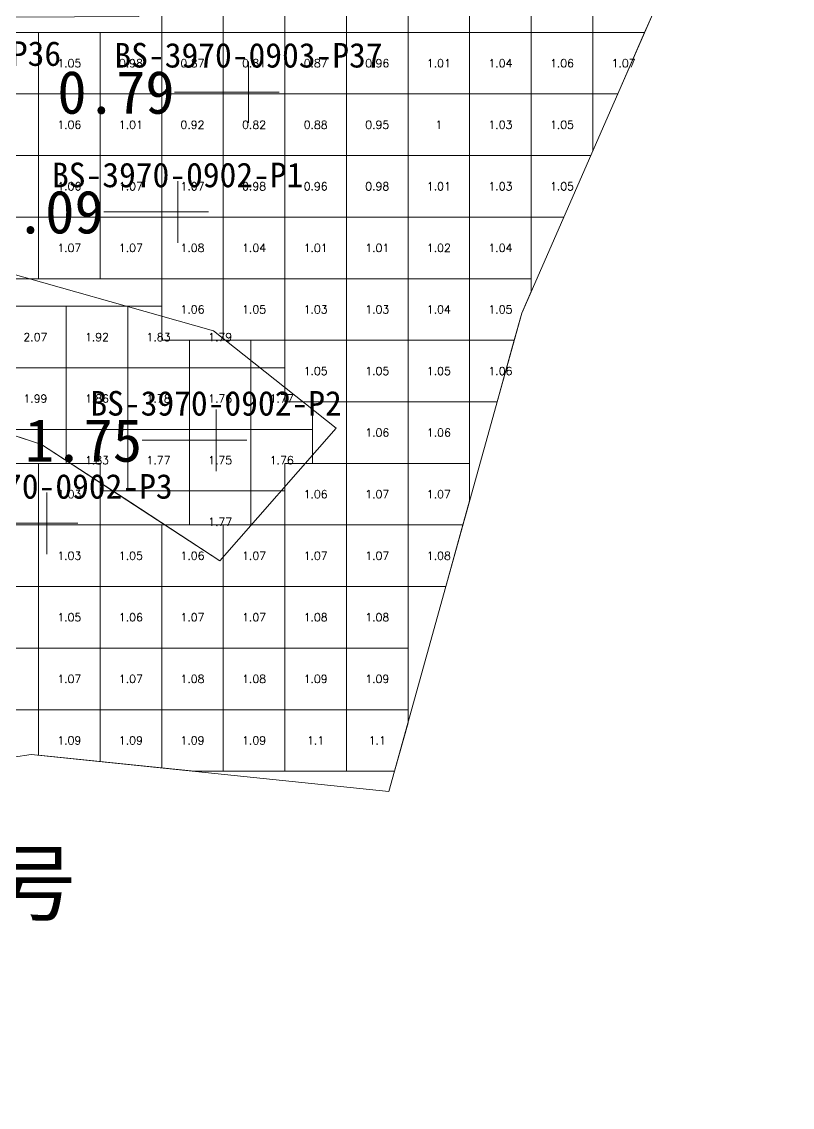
# Model space of a CAD drawing. Header units: inches. Extents: x 469880 to 469993, y 4349688 to 4349759.
# Drawn here: x 469974.62 to 469987.13, y 4349698.91 to 4349716.55 of the extents above; entities that cross this region are included whole.
import ezdxf
from ezdxf.enums import TextEntityAlignment as Align

# ---------------------------------------------------------------- set-up
doc = ezdxf.new("R2010")
doc.units = ezdxf.units.IN
doc.header["$MEASUREMENT"] = 0
for name, color, linetype, lineweight in [('孔口文字', 7, 'Continuous', 0), ('点', 7, 'Continuous', 0), ('爆区方格网', 7, 'Continuous', 0), ('线条', 7, 'Continuous', 0), ('钻孔', 7, 'Continuous', 0)]:
    doc.layers.add(name, color=color, linetype=linetype, lineweight=lineweight)
doc.styles.add('3dmine_textStyle_1', font='txt.shx', dxfattribs={"height": 1, "bigfont": 'gbcbig.shx'})
doc.styles.add('3dmine_textStyle_2', font='宋体.ttf', dxfattribs={"height": 1})
doc.styles.add('3dmine_textStyle_3', font='simsunb.ttf', dxfattribs={"height": 1})

msp = doc.modelspace()

# ---------------------------------------------------------------- hatches: boundary and pattern name
at = {"layer": '钻孔', "linetype": 'Continuous', "lineweight": 0, "true_color": 0x00ffff, "extrusion": (0, 1, 0)}
msp.add_hatch(color=4, dxfattribs=at).paths.add_polyline_path([(-469979.305, 3960.459), (-469978.305, 3960.459), (-469978.305, 3971.459), (-469979.305, 3971.459)], flags=0)
at = {"layer": '钻孔', "linetype": 'Continuous', "lineweight": 0, "true_color": 0x0000ff, "extrusion": (0, 1, 0)}
for points in [[(-469978.155, 3959.935), (-469977.155, 3959.935), (-469977.155, 3970.935), (-469978.155, 3970.935)], [(-469976.032, 3959.969), (-469975.032, 3959.969), (-469975.032, 3970.969), (-469976.032, 3970.969)]]:
    msp.add_hatch(color=5, dxfattribs=at).paths.add_polyline_path(points, flags=0)
at = {"layer": '钻孔', "linetype": 'Continuous', "lineweight": 0, "true_color": 0xff0000, "extrusion": (0, 1, 0)}
msp.add_hatch(color=1, dxfattribs=at).paths.add_polyline_path([(-469978.778, 3959.688), (-469977.778, 3959.688), (-469977.778, 3970.688), (-469978.778, 3970.688)], flags=0)

# ---------------------------------------------------------------- linework, layer by layer
at = {"color": 5, "linetype": 'Continuous', "lineweight": 0, "true_color": 0x0000ff}
for points in [[(469980.586, 4349704.045), (469982.742, 4349711.814), (469985.743, 4349718.671), (469986.901, 4349723.615), (469987.134, 4349724.617), (469983.959, 4349724.624), (469980.891, 4349722.864), (469978.637, 4349717.803), (469976.513, 4349716.629), (469973.414, 4349716.616), (469970.314, 4349716.603), (469968.57, 4349714.27), (469971.854, 4349713.965), (469973.831, 4349712.629), (469977.739, 4349711.524), (469979.727, 4349709.945), (469977.838, 4349707.792), (469974.945, 4349709.68), (469971.985, 4349710.652), (469968.341, 4349711.011), (469964.697, 4349711.369), (469963.086, 4349711.336)], [(469943.125, 4349698.914), (469948.312, 4349700.172), (469951.744, 4349700.54), (469955.176, 4349700.908), (469960.076, 4349701.843), (469964.977, 4349702.777), (469969.164, 4349703.576), (469968.785, 4349706.741), (469971.373, 4349708.298), (469973.996, 4349706.916), (469974.487, 4349704.601), (469974.777, 4349704.646), (469980.586, 4349704.045)]]:
    msp.add_lwpolyline(points, dxfattribs=at)
at = {"color": 7, "linetype": 'Continuous', "lineweight": 0, "elevation": 1985.963}
msp.add_lwpolyline([(469965.776, 4349715.583), (469961.738, 4349713.214), (469958.801, 4349711.094), (469961.253, 4349709.481), (469963.086, 4349711.336), (469964.697, 4349711.369), (469968.341, 4349711.011), (469971.985, 4349710.652), (469973.465, 4349710.166), (469974.945, 4349709.68), (469976.392, 4349708.736), (469977.838, 4349707.792), (469979.727, 4349709.945), (469977.739, 4349711.524), (469973.831, 4349712.629), (469971.854, 4349713.965), (469968.57, 4349714.27), (469965.776, 4349715.583), (469965.776, 4349715.583)], dxfattribs=at)
at = {"layer": '点', "color": 138, "linetype": 'Continuous', "lineweight": 0, "true_color": 0x004c4c}
for points, elevation in [([(469978.305, 4349714.901), (469978.305, 4349715.901)], 3971.459), ([(469978.805, 4349715.401), (469977.805, 4349715.401)], 3971.459), ([(469977.155, 4349712.957), (469977.155, 4349713.957)], 3970.935), ([(469977.655, 4349713.457), (469976.655, 4349713.457)], 3970.935), ([(469977.778, 4349709.248), (469977.778, 4349710.248)], 3970.688), ([(469978.278, 4349709.748), (469977.278, 4349709.748)], 3970.688), ([(469975.032, 4349707.899), (469975.032, 4349708.899)], 3970.969), ([(469975.532, 4349708.399), (469974.532, 4349708.399)], 3970.969)]:
    msp.add_lwpolyline(points, dxfattribs=dict(at, elevation=elevation))
at = {"layer": '爆区方格网', "color": 5, "linetype": 'Continuous', "lineweight": 0, "true_color": 0x0000ff, "elevation": 3971.284}
for points in [[(469977.895, 4349716.372), (469976.895, 4349716.372), (469976.895, 4349717.372), (469977.895, 4349717.372), (469977.895, 4349716.372)], [(469978.895, 4349716.372), (469977.895, 4349716.372), (469977.895, 4349717.372), (469978.895, 4349717.372), (469978.895, 4349716.372)], [(469979.895, 4349716.372), (469978.895, 4349716.372), (469978.895, 4349717.372), (469979.895, 4349717.372), (469979.895, 4349716.372)], [(469980.895, 4349716.372), (469979.895, 4349716.372), (469979.895, 4349717.372), (469980.895, 4349717.372), (469980.895, 4349716.372)], [(469981.895, 4349716.372), (469980.895, 4349716.372), (469980.895, 4349717.372), (469981.895, 4349717.372), (469981.895, 4349716.372)], [(469982.895, 4349716.372), (469981.895, 4349716.372), (469981.895, 4349717.372), (469982.895, 4349717.372), (469982.895, 4349716.372)], [(469983.895, 4349716.372), (469982.895, 4349716.372), (469982.895, 4349717.372), (469983.895, 4349717.372), (469983.895, 4349716.372)], [(469984.895, 4349716.734), (469984.737, 4349716.372), (469983.895, 4349716.372), (469983.895, 4349717.372), (469984.895, 4349717.372), (469984.895, 4349716.734)], [(469974.895, 4349715.372), (469973.895, 4349715.372), (469973.895, 4349716.372), (469974.895, 4349716.372), (469974.895, 4349715.372)], [(469975.895, 4349715.372), (469974.895, 4349715.372), (469974.895, 4349716.372), (469975.895, 4349716.372), (469975.895, 4349715.372)], [(469976.895, 4349715.372), (469975.895, 4349715.372), (469975.895, 4349716.372), (469976.895, 4349716.372), (469976.895, 4349715.372)], [(469977.895, 4349715.372), (469976.895, 4349715.372), (469976.895, 4349716.372), (469977.895, 4349716.372), (469977.895, 4349715.372)], [(469978.895, 4349715.372), (469977.895, 4349715.372), (469977.895, 4349716.372), (469978.895, 4349716.372), (469978.895, 4349715.372)], [(469979.895, 4349715.372), (469978.895, 4349715.372), (469978.895, 4349716.372), (469979.895, 4349716.372), (469979.895, 4349715.372)], [(469980.895, 4349715.372), (469979.895, 4349715.372), (469979.895, 4349716.372), (469980.895, 4349716.372), (469980.895, 4349715.372)], [(469981.895, 4349715.372), (469980.895, 4349715.372), (469980.895, 4349716.372), (469981.895, 4349716.372), (469981.895, 4349715.372)], [(469982.895, 4349715.372), (469981.895, 4349715.372), (469981.895, 4349716.372), (469982.895, 4349716.372), (469982.895, 4349715.372)], [(469983.895, 4349715.372), (469982.895, 4349715.372), (469982.895, 4349716.372), (469983.895, 4349716.372), (469983.895, 4349715.372)], [(469984.299, 4349715.372), (469983.895, 4349715.372), (469983.895, 4349716.372), (469984.737, 4349716.372), (469984.299, 4349715.372)], [(469974.895, 4349714.372), (469973.895, 4349714.372), (469973.895, 4349715.372), (469974.895, 4349715.372), (469974.895, 4349714.372)], [(469975.895, 4349714.372), (469974.895, 4349714.372), (469974.895, 4349715.372), (469975.895, 4349715.372), (469975.895, 4349714.372)], [(469976.895, 4349714.372), (469975.895, 4349714.372), (469975.895, 4349715.372), (469976.895, 4349715.372), (469976.895, 4349714.372)], [(469977.895, 4349714.372), (469976.895, 4349714.372), (469976.895, 4349715.372), (469977.895, 4349715.372), (469977.895, 4349714.372)], [(469978.895, 4349714.372), (469977.895, 4349714.372), (469977.895, 4349715.372), (469978.895, 4349715.372), (469978.895, 4349714.372)], [(469979.895, 4349714.372), (469978.895, 4349714.372), (469978.895, 4349715.372), (469979.895, 4349715.372), (469979.895, 4349714.372)], [(469980.895, 4349714.372), (469979.895, 4349714.372), (469979.895, 4349715.372), (469980.895, 4349715.372), (469980.895, 4349714.372)], [(469981.895, 4349714.372), (469980.895, 4349714.372), (469980.895, 4349715.372), (469981.895, 4349715.372), (469981.895, 4349714.372)], [(469982.895, 4349714.372), (469981.895, 4349714.372), (469981.895, 4349715.372), (469982.895, 4349715.372), (469982.895, 4349714.372)], [(469983.895, 4349714.449), (469983.861, 4349714.372), (469982.895, 4349714.372), (469982.895, 4349715.372), (469983.895, 4349715.372), (469983.895, 4349714.449)], [(469974.895, 4349713.372), (469973.895, 4349713.372), (469973.895, 4349714.372), (469974.895, 4349714.372), (469974.895, 4349713.372)], [(469975.895, 4349713.372), (469974.895, 4349713.372), (469974.895, 4349714.372), (469975.895, 4349714.372), (469975.895, 4349713.372)], [(469976.895, 4349713.372), (469975.895, 4349713.372), (469975.895, 4349714.372), (469976.895, 4349714.372), (469976.895, 4349713.372)], [(469977.895, 4349713.372), (469976.895, 4349713.372), (469976.895, 4349714.372), (469977.895, 4349714.372), (469977.895, 4349713.372)], [(469978.895, 4349713.372), (469977.895, 4349713.372), (469977.895, 4349714.372), (469978.895, 4349714.372), (469978.895, 4349713.372)], [(469979.895, 4349713.372), (469978.895, 4349713.372), (469978.895, 4349714.372), (469979.895, 4349714.372), (469979.895, 4349713.372)], [(469980.895, 4349713.372), (469979.895, 4349713.372), (469979.895, 4349714.372), (469980.895, 4349714.372), (469980.895, 4349713.372)], [(469981.895, 4349713.372), (469980.895, 4349713.372), (469980.895, 4349714.372), (469981.895, 4349714.372), (469981.895, 4349713.372)], [(469982.895, 4349713.372), (469981.895, 4349713.372), (469981.895, 4349714.372), (469982.895, 4349714.372), (469982.895, 4349713.372)], [(469983.424, 4349713.372), (469982.895, 4349713.372), (469982.895, 4349714.372), (469983.861, 4349714.372), (469983.424, 4349713.372)], [(469974.895, 4349712.372), (469973.895, 4349712.372), (469973.895, 4349713.372), (469974.895, 4349713.372), (469974.895, 4349712.372)], [(469975.895, 4349712.372), (469974.895, 4349712.372), (469974.895, 4349713.372), (469975.895, 4349713.372), (469975.895, 4349712.372)], [(469976.895, 4349712.372), (469975.895, 4349712.372), (469975.895, 4349713.372), (469976.895, 4349713.372), (469976.895, 4349712.372)], [(469977.895, 4349712.372), (469976.895, 4349712.372), (469976.895, 4349713.372), (469977.895, 4349713.372), (469977.895, 4349712.372)], [(469978.895, 4349712.372), (469977.895, 4349712.372), (469977.895, 4349713.372), (469978.895, 4349713.372), (469978.895, 4349712.372)], [(469979.895, 4349712.372), (469978.895, 4349712.372), (469978.895, 4349713.372), (469979.895, 4349713.372), (469979.895, 4349712.372)], [(469980.895, 4349712.372), (469979.895, 4349712.372), (469979.895, 4349713.372), (469980.895, 4349713.372), (469980.895, 4349712.372)], [(469981.895, 4349712.372), (469980.895, 4349712.372), (469980.895, 4349713.372), (469981.895, 4349713.372), (469981.895, 4349712.372)], [(469982.895, 4349712.372), (469981.895, 4349712.372), (469981.895, 4349713.372), (469982.895, 4349713.372), (469982.895, 4349712.372)], [(469977.895, 4349711.372), (469976.895, 4349711.372), (469976.895, 4349712.372), (469977.895, 4349712.372), (469977.895, 4349711.372)], [(469978.895, 4349711.372), (469977.895, 4349711.372), (469977.895, 4349712.372), (469978.895, 4349712.372), (469978.895, 4349711.372)], [(469979.895, 4349711.372), (469978.895, 4349711.372), (469978.895, 4349712.372), (469979.895, 4349712.372), (469979.895, 4349711.372)], [(469980.895, 4349711.372), (469979.895, 4349711.372), (469979.895, 4349712.372), (469980.895, 4349712.372), (469980.895, 4349711.372)], [(469981.895, 4349711.372), (469980.895, 4349711.372), (469980.895, 4349712.372), (469981.895, 4349712.372), (469981.895, 4349711.372)], [(469982.895, 4349712.164), (469982.742, 4349711.814), (469982.619, 4349711.372), (469981.895, 4349711.372), (469981.895, 4349712.372), (469982.895, 4349712.372), (469982.895, 4349712.164)], [(469979.895, 4349710.372), (469978.895, 4349710.372), (469978.895, 4349711.372), (469979.895, 4349711.372), (469979.895, 4349710.372)], [(469980.895, 4349710.372), (469979.895, 4349710.372), (469979.895, 4349711.372), (469980.895, 4349711.372), (469980.895, 4349710.372)], [(469981.895, 4349710.372), (469980.895, 4349710.372), (469980.895, 4349711.372), (469981.895, 4349711.372), (469981.895, 4349710.372)], [(469982.342, 4349710.372), (469981.895, 4349710.372), (469981.895, 4349711.372), (469982.619, 4349711.372), (469982.342, 4349710.372)], [(469980.895, 4349709.372), (469979.895, 4349709.372), (469979.895, 4349710.372), (469980.895, 4349710.372), (469980.895, 4349709.372)], [(469981.895, 4349709.372), (469980.895, 4349709.372), (469980.895, 4349710.372), (469981.895, 4349710.372), (469981.895, 4349709.372)], [(469974.895, 4349708.372), (469973.895, 4349708.372), (469973.895, 4349709.372), (469974.895, 4349709.372), (469974.895, 4349708.372)], [(469975.895, 4349708.372), (469974.895, 4349708.372), (469974.895, 4349709.372), (469975.895, 4349709.372), (469975.895, 4349708.372)], [(469979.895, 4349708.372), (469978.895, 4349708.372), (469978.895, 4349709.372), (469979.895, 4349709.372), (469979.895, 4349708.372)], [(469980.895, 4349708.372), (469979.895, 4349708.372), (469979.895, 4349709.372), (469980.895, 4349709.372), (469980.895, 4349708.372)], [(469981.895, 4349708.762), (469981.787, 4349708.372), (469980.895, 4349708.372), (469980.895, 4349709.372), (469981.895, 4349709.372), (469981.895, 4349708.762)], [(469974.895, 4349707.372), (469973.895, 4349707.372), (469973.895, 4349708.372), (469974.895, 4349708.372), (469974.895, 4349707.372)], [(469975.895, 4349707.372), (469974.895, 4349707.372), (469974.895, 4349708.372), (469975.895, 4349708.372), (469975.895, 4349707.372)], [(469976.895, 4349707.372), (469975.895, 4349707.372), (469975.895, 4349708.372), (469976.895, 4349708.372), (469976.895, 4349707.372)], [(469977.895, 4349707.372), (469976.895, 4349707.372), (469976.895, 4349708.372), (469977.895, 4349708.372), (469977.895, 4349707.372)], [(469978.895, 4349707.372), (469977.895, 4349707.372), (469977.895, 4349708.372), (469978.895, 4349708.372), (469978.895, 4349707.372)], [(469979.895, 4349707.372), (469978.895, 4349707.372), (469978.895, 4349708.372), (469979.895, 4349708.372), (469979.895, 4349707.372)], [(469980.895, 4349707.372), (469979.895, 4349707.372), (469979.895, 4349708.372), (469980.895, 4349708.372), (469980.895, 4349707.372)], [(469981.509, 4349707.372), (469980.895, 4349707.372), (469980.895, 4349708.372), (469981.787, 4349708.372), (469981.509, 4349707.372)], [(469974.895, 4349706.372), (469974.114, 4349706.372), (469973.996, 4349706.916), (469974.112, 4349706.372), (469973.895, 4349706.372), (469973.895, 4349707.372), (469974.895, 4349707.372), (469974.895, 4349706.372)], [(469975.895, 4349706.372), (469974.895, 4349706.372), (469974.895, 4349707.372), (469975.895, 4349707.372), (469975.895, 4349706.372)], [(469976.895, 4349706.372), (469975.895, 4349706.372), (469975.895, 4349707.372), (469976.895, 4349707.372), (469976.895, 4349706.372)], [(469977.895, 4349706.372), (469976.895, 4349706.372), (469976.895, 4349707.372), (469977.895, 4349707.372), (469977.895, 4349706.372)], [(469978.895, 4349706.372), (469977.895, 4349706.372), (469977.895, 4349707.372), (469978.895, 4349707.372), (469978.895, 4349706.372)], [(469979.895, 4349706.372), (469978.895, 4349706.372), (469978.895, 4349707.372), (469979.895, 4349707.372), (469979.895, 4349706.372)], [(469980.895, 4349706.372), (469979.895, 4349706.372), (469979.895, 4349707.372), (469980.895, 4349707.372), (469980.895, 4349706.372)], [(469974.895, 4349705.372), (469974.331, 4349705.372), (469974.114, 4349706.372), (469974.895, 4349706.372), (469974.895, 4349705.372)], [(469975.895, 4349705.372), (469974.895, 4349705.372), (469974.895, 4349706.372), (469975.895, 4349706.372), (469975.895, 4349705.372)], [(469976.895, 4349705.372), (469975.895, 4349705.372), (469975.895, 4349706.372), (469976.895, 4349706.372), (469976.895, 4349705.372)], [(469977.895, 4349705.372), (469976.895, 4349705.372), (469976.895, 4349706.372), (469977.895, 4349706.372), (469977.895, 4349705.372)], [(469978.895, 4349705.372), (469977.895, 4349705.372), (469977.895, 4349706.372), (469978.895, 4349706.372), (469978.895, 4349705.372)], [(469979.895, 4349705.372), (469978.895, 4349705.372), (469978.895, 4349706.372), (469979.895, 4349706.372), (469979.895, 4349705.372)], [(469980.895, 4349705.372), (469979.895, 4349705.372), (469979.895, 4349706.372), (469980.895, 4349706.372), (469980.895, 4349705.372)], [(469975.895, 4349704.531), (469974.895, 4349704.634), (469974.895, 4349705.372), (469975.895, 4349705.372), (469975.895, 4349704.531)], [(469976.895, 4349704.427), (469975.895, 4349704.531), (469975.895, 4349705.372), (469976.895, 4349705.372), (469976.895, 4349704.427)], [(469977.895, 4349704.372), (469977.427, 4349704.372), (469976.895, 4349704.427), (469976.895, 4349705.372), (469977.895, 4349705.372), (469977.895, 4349704.372)], [(469978.895, 4349704.372), (469977.895, 4349704.372), (469977.895, 4349705.372), (469978.895, 4349705.372), (469978.895, 4349704.372)], [(469979.895, 4349704.372), (469978.895, 4349704.372), (469978.895, 4349705.372), (469979.895, 4349705.372), (469979.895, 4349704.372)], [(469980.895, 4349705.158), (469980.677, 4349704.372), (469979.895, 4349704.372), (469979.895, 4349705.372), (469980.895, 4349705.372), (469980.895, 4349705.158)]]:
    msp.add_lwpolyline(points, dxfattribs=at)
at = {"layer": '爆区方格网', "color": 1, "linetype": 'Continuous', "lineweight": 0, "true_color": 0xff0000, "elevation": 3971.086}
for points in [[(469975.344, 4349710.924), (469974.344, 4349710.924), (469974.344, 4349711.924), (469975.344, 4349711.924), (469975.344, 4349710.924)], [(469976.344, 4349710.924), (469975.344, 4349710.924), (469975.344, 4349711.924), (469976.344, 4349711.924), (469976.344, 4349710.924)], [(469976.895, 4349711.372), (469977.344, 4349711.372), (469977.344, 4349710.924), (469976.344, 4349710.924), (469976.344, 4349711.924), (469976.895, 4349711.924), (469976.895, 4349711.372)], [(469978.344, 4349710.924), (469977.344, 4349710.924), (469977.344, 4349711.372), (469978.344, 4349711.372), (469978.344, 4349710.924)], [(469975.344, 4349709.924), (469974.344, 4349709.924), (469974.344, 4349710.924), (469975.344, 4349710.924), (469975.344, 4349709.924)], [(469976.344, 4349709.924), (469975.344, 4349709.924), (469975.344, 4349710.924), (469976.344, 4349710.924), (469976.344, 4349709.924)], [(469977.344, 4349709.924), (469976.344, 4349709.924), (469976.344, 4349710.924), (469977.344, 4349710.924), (469977.344, 4349709.924)], [(469978.344, 4349709.924), (469977.344, 4349709.924), (469977.344, 4349710.924), (469978.344, 4349710.924), (469978.344, 4349709.924)], [(469978.895, 4349710.372), (469979.344, 4349710.372), (469979.344, 4349709.924), (469978.344, 4349709.924), (469978.344, 4349710.924), (469978.895, 4349710.924), (469978.895, 4349710.372)], [(469976.344, 4349708.924), (469975.895, 4349708.924), (469975.895, 4349709.372), (469975.344, 4349709.372), (469975.344, 4349709.924), (469976.344, 4349709.924), (469976.344, 4349708.924)], [(469977.344, 4349708.924), (469976.344, 4349708.924), (469976.344, 4349709.924), (469977.344, 4349709.924), (469977.344, 4349708.924)], [(469978.344, 4349708.924), (469977.344, 4349708.924), (469977.344, 4349709.924), (469978.344, 4349709.924), (469978.344, 4349708.924)], [(469979.344, 4349709.372), (469978.895, 4349709.372), (469978.895, 4349708.924), (469978.344, 4349708.924), (469978.344, 4349709.924), (469979.344, 4349709.924), (469979.344, 4349709.372)], [(469978.344, 4349708.372), (469977.344, 4349708.372), (469977.344, 4349708.924), (469978.344, 4349708.924), (469978.344, 4349708.372)]]:
    msp.add_lwpolyline(points, dxfattribs=at)
at = {"layer": '线条', "color": 138, "linetype": 'Continuous', "lineweight": 0, "true_color": 0x004c4c}
for points, elevation in [([(469978.305, 4349715.401), (469978.305, 4349715.401), (469978.305, 4349715.401)], 3971.459), ([(469977.155, 4349713.457), (469977.155, 4349713.457), (469977.155, 4349713.457)], 3970.935), ([(469977.778, 4349709.748), (469977.778, 4349709.748), (469977.778, 4349709.748)], 3970.688), ([(469975.032, 4349708.399), (469975.032, 4349708.399), (469975.032, 4349708.399)], 3970.969)]:
    msp.add_lwpolyline(points, dxfattribs=dict(at, elevation=elevation))
at = {"layer": '钻孔', "color": 4, "linetype": 'Continuous', "lineweight": 0, "true_color": 0x00ffff}
for elevation in [3971.459, 3960.459]:
    msp.add_lwpolyline([(469978.305, 4349715.401), (469977.105, 4349715.401)], dxfattribs=dict(at, elevation=elevation))
at = {"layer": '钻孔', "color": 5, "linetype": 'Continuous', "lineweight": 0, "true_color": 0x0000ff}
for points, elevation in [([(469977.155, 4349713.457), (469975.955, 4349713.457)], 3970.935), ([(469977.155, 4349713.457), (469975.955, 4349713.457)], 3959.935), ([(469975.032, 4349708.399), (469973.832, 4349708.399)], 3970.969), ([(469975.032, 4349708.399), (469973.832, 4349708.399)], 3959.969)]:
    msp.add_lwpolyline(points, dxfattribs=dict(at, elevation=elevation))
at = {"layer": '钻孔', "color": 1, "linetype": 'Continuous', "lineweight": 0, "true_color": 0xff0000}
for elevation in [3970.688, 3959.688]:
    msp.add_lwpolyline([(469977.778, 4349709.748), (469976.578, 4349709.748)], dxfattribs=dict(at, elevation=elevation))

# ---------------------------------------------------------------- texts
at = {"color": 5, "linetype": 'Continuous', "lineweight": 0, "true_color": 0x0000ff, "style": '3dmine_textStyle_1'}
for s, p in [('1.05', (469975.395, 4349715.872, 3971.284)), ('0.98', (469976.395, 4349715.872, 3971.284)), ('0.87', (469977.395, 4349715.872, 3971.284)), ('0.81', (469978.395, 4349715.872, 3971.284)), ('0.87', (469979.395, 4349715.872, 3971.284)), ('0.96', (469980.395, 4349715.872, 3971.284)), ('1.01', (469981.395, 4349715.872, 3971.284)), ('1.04', (469982.395, 4349715.872, 3971.284)), ('1.06', (469983.395, 4349715.872, 3971.284)), ('1.07', (469984.395, 4349715.872, 3971.284)), ('1.06', (469975.395, 4349714.872, 3971.284)), ('1.01', (469976.395, 4349714.872, 3971.284)), ('0.92', (469977.395, 4349714.872, 3971.284)), ('0.82', (469978.395, 4349714.872, 3971.284)), ('0.88', (469979.395, 4349714.872, 3971.284)), ('0.95', (469980.395, 4349714.872, 3971.284)), ('1', (469981.395, 4349714.872, 3971.284)), ('1.03', (469982.395, 4349714.872, 3971.284)), ('1.05', (469983.395, 4349714.872, 3971.284)), ('1.06', (469975.395, 4349713.872, 3971.284)), ('1.07', (469976.395, 4349713.872, 3971.284)), ('1.07', (469977.395, 4349713.872, 3971.284)), ('0.98', (469978.395, 4349713.872, 3971.284)), ('0.96', (469979.395, 4349713.872, 3971.284)), ('0.98', (469980.395, 4349713.872, 3971.284)), ('1.01', (469981.395, 4349713.872, 3971.284)), ('1.03', (469982.395, 4349713.872, 3971.284)), ('1.05', (469983.395, 4349713.872, 3971.284)), ('1.07', (469975.395, 4349712.872, 3971.284)), ('1.07', (469976.395, 4349712.872, 3971.284)), ('1.08', (469977.395, 4349712.872, 3971.284)), ('1.04', (469978.395, 4349712.872, 3971.284)), ('1.01', (469979.395, 4349712.872, 3971.284)), ('1.01', (469980.395, 4349712.872, 3971.284)), ('1.02', (469981.395, 4349712.872, 3971.284)), ('1.04', (469982.395, 4349712.872, 3971.284)), ('1.06', (469977.395, 4349711.872, 3971.284)), ('1.05', (469978.395, 4349711.872, 3971.284)), ('1.03', (469979.395, 4349711.872, 3971.284)), ('1.03', (469980.395, 4349711.872, 3971.284)), ('1.04', (469981.395, 4349711.872, 3971.284)), ('1.05', (469982.395, 4349711.872, 3971.284)), ('1.05', (469979.395, 4349710.872, 3971.284)), ('1.05', (469980.395, 4349710.872, 3971.284)), ('1.05', (469981.395, 4349710.872, 3971.284)), ('1.06', (469982.395, 4349710.872, 3971.284)), ('1.06', (469980.395, 4349709.872, 3971.284)), ('1.06', (469981.395, 4349709.872, 3971.284)), ('1.03', (469975.395, 4349708.872, 3971.284)), ('1.06', (469979.395, 4349708.872, 3971.284)), ('1.07', (469980.395, 4349708.872, 3971.284)), ('1.07', (469981.395, 4349708.872, 3971.284)), ('1.03', (469975.395, 4349707.872, 3971.284)), ('1.05', (469976.395, 4349707.872, 3971.284)), ('1.06', (469977.395, 4349707.872, 3971.284)), ('1.07', (469978.395, 4349707.872, 3971.284)), ('1.07', (469979.395, 4349707.872, 3971.284)), ('1.07', (469980.395, 4349707.872, 3971.284)), ('1.08', (469981.395, 4349707.872, 3971.284)), ('1.05', (469975.395, 4349706.872, 3971.284)), ('1.06', (469976.395, 4349706.872, 3971.284)), ('1.07', (469977.395, 4349706.872, 3971.284)), ('1.07', (469978.395, 4349706.872, 3971.284)), ('1.08', (469979.395, 4349706.872, 3971.284)), ('1.08', (469980.395, 4349706.872, 3971.284)), ('1.07', (469975.395, 4349705.872, 3971.284)), ('1.07', (469976.395, 4349705.872, 3971.284)), ('1.08', (469977.395, 4349705.872, 3971.284)), ('1.08', (469978.395, 4349705.872, 3971.284)), ('1.09', (469979.395, 4349705.872, 3971.284)), ('1.09', (469980.395, 4349705.872, 3971.284)), ('1.09', (469975.395, 4349704.872, 3971.284)), ('1.09', (469976.395, 4349704.872, 3971.284)), ('1.09', (469977.395, 4349704.872, 3971.284)), ('1.09', (469978.395, 4349704.872, 3971.284)), ('1.1', (469979.395, 4349704.872, 3971.284)), ('1.1', (469980.395, 4349704.872, 3971.284))]:
    msp.add_text(s, height=0.13, dxfattribs=at).set_placement(p, align=Align.MIDDLE_CENTER)
at = {"color": 1, "linetype": 'Continuous', "lineweight": 0, "true_color": 0xff0000, "style": '3dmine_textStyle_1'}
for s, p in [('2.07', (469974.844, 4349711.424, 3971.086)), ('1.92', (469975.844, 4349711.424, 3971.086)), ('1.83', (469976.844, 4349711.424, 3971.086)), ('1.79', (469977.844, 4349711.424, 3971.086)), ('1.99', (469974.844, 4349710.424, 3971.086)), ('1.86', (469975.844, 4349710.424, 3971.086)), ('1.78', (469976.844, 4349710.424, 3971.086)), ('1.76', (469977.844, 4349710.424, 3971.086)), ('1.77', (469978.844, 4349710.424, 3971.086)), ('1.83', (469975.844, 4349709.424, 3971.086)), ('1.77', (469976.844, 4349709.424, 3971.086)), ('1.75', (469977.844, 4349709.424, 3971.086)), ('1.76', (469978.844, 4349709.424, 3971.086)), ('1.77', (469977.844, 4349708.424, 3971.086))]:
    msp.add_text(s, height=0.13, dxfattribs=at).set_placement(p, align=Align.MIDDLE_CENTER)
at = {"color": 7, "linetype": 'Continuous', "lineweight": 0, "style": '3dmine_textStyle_2'}
msp.add_text('12号', height=1, dxfattribs=at).set_placement((469972.796, 4349702.051, 1985.963))
at = {"layer": '孔口文字', "color": 138, "linetype": 'Continuous', "lineweight": 0, "true_color": 0x004c4c, "style": '3dmine_textStyle_3'}
for s, p in [('BS-3970-0903-P36', (469973.085, 4349715.828, 3971.43)), ('BS-3970-0903-P37', (469978.305, 4349715.801, 3971.459)), ('BS-3970-0902-P1', (469977.155, 4349713.857, 3970.935)), ('BS-3970-0902-P2', (469977.778, 4349710.148, 3970.688)), ('BS-3970-0902-P3', (469975.032, 4349708.799, 3970.969))]:
    msp.add_text(s, height=0.4, dxfattribs=at).set_placement(p, align=Align.CENTER)
at = {"layer": '钻孔', "color": 4, "linetype": 'Continuous', "lineweight": 0, "true_color": 0x00ffff, "style": '3dmine_textStyle_3'}
msp.add_text('0.79', height=0.7, dxfattribs=at).set_placement((469977.105, 4349715.401, 3971.459), align=Align.MIDDLE_RIGHT)
at = {"layer": '钻孔', "color": 5, "linetype": 'Continuous', "lineweight": 0, "true_color": 0x0000ff, "style": '3dmine_textStyle_3'}
msp.add_text('1.09', height=0.7, dxfattribs=at).set_placement((469975.955, 4349713.457, 3970.935), align=Align.MIDDLE_RIGHT)
at = {"layer": '钻孔', "color": 1, "linetype": 'Continuous', "lineweight": 0, "true_color": 0xff0000, "style": '3dmine_textStyle_3'}
msp.add_text('1.75', height=0.7, dxfattribs=at).set_placement((469976.578, 4349709.748, 3970.688), align=Align.MIDDLE_RIGHT)

doc.saveas('drawing.dxf')
